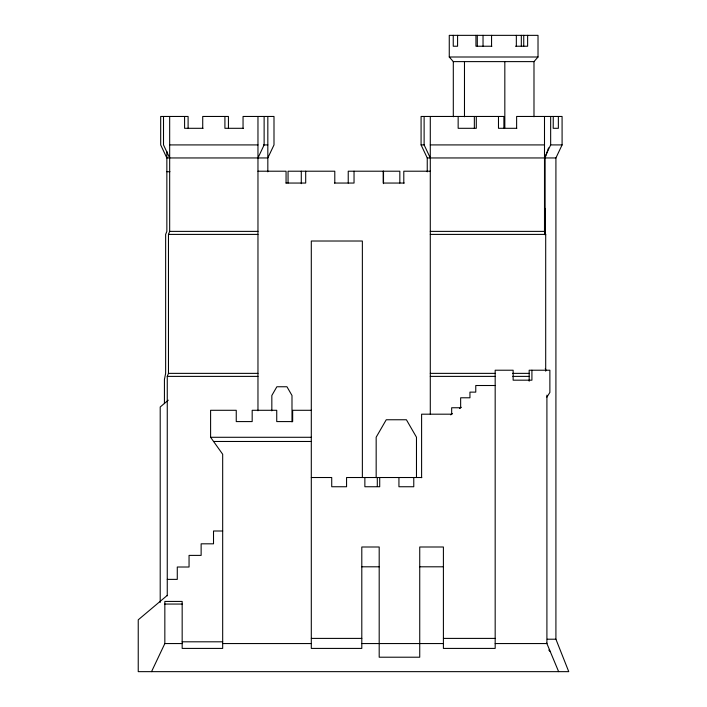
<?xml version="1.0" encoding="UTF-8"?>
<svg xmlns="http://www.w3.org/2000/svg" width="707" height="707" viewBox="0 0 707 707"><rect width="100%" height="100%" fill="white"/><g stroke="black" fill="none" stroke-linecap="round" stroke-linejoin="round"><path stroke-width="1.06" d="M545.097 233.858L545.097 157.953L548.517 147.922M167.259 595.807L167.259 376.389L168.469 373.367L168.469 234.406L169.671 231.383L169.671 116.461M257.967 157.953L264.126 144.917L264.126 116.461M151.537 671.65L164.837 643.556L164.837 601.427L182.167 601.427L182.167 648.416L222.678 648.416L222.678 454.256L210.598 437.288L210.598 410.29L236.253 410.29L236.253 421.584L252.178 421.584L252.178 410.29L276.737 410.29L276.737 421.584L292.663 421.584L292.663 410.29L311.301 410.29M167.259 595.391L138.236 619.827L138.236 671.65L568.755 671.65L555.914 639.208L555.914 157.953L562.092 144.917L562.083 116.461L516.623 116.461L516.623 128.303M546.909 397.122L549.878 392.429L549.878 370.221L529.172 370.221L529.172 381.197M533.988 116.761L533.988 61.615L538.018 57.002L538.018 35.35L449.263 35.35L449.263 57.002L453.302 61.615L453.302 116.761M168.266 400.18L160.206 406.993L160.206 602.426M450.713 414.876L452.48 413.604M459.532 408.549L461.291 407.285M491.878 46.229L475.944 46.229L475.944 35.35M515.527 46.229L527.625 46.229L527.625 35.35M449.263 57.002L538.018 57.002M453.302 61.615L533.988 61.615M203.05 128.303L184.589 128.303L184.589 116.461M243.367 128.303L224.914 128.303L224.914 116.461M516.79 128.303L498.479 128.303L498.479 116.461M169.671 144.917L257.967 144.917M263.437 144.917L267.829 144.917M503.888 128.303L503.888 116.461L421.08 116.461L421.08 144.917L424.341 144.917M430.289 144.917L544.496 144.917M550.594 144.917L562.092 144.917M421.08 144.917L427.249 157.953L544.496 157.953L550.656 144.917L550.656 116.461M545.097 157.953L555.923 157.953M257.967 171.209L286.061 171.209L286.061 183.051M430.289 171.209L403.794 171.209L403.794 183.051M166.852 171.713L169.936 171.713M285.99 183.051L305.698 183.051L305.698 171.209M334.455 183.051L354.039 183.051L354.039 171.209M404.245 183.051L383.194 183.051L383.194 171.209M169.671 231.383L257.967 231.383M430.289 231.383L544.496 231.383L545.698 234.406L545.698 371.166M168.469 234.406L257.967 234.406M430.289 234.406L545.698 234.406M168.469 373.367L257.967 373.367M430.289 373.367L495.139 373.367M512.725 373.367L529.216 373.367M167.259 376.389L257.967 376.389M430.289 376.389L495.2 376.389M512.805 376.389L529.304 376.389M495.174 385.509L475.767 385.509L475.767 392.129L469.943 392.129L469.943 397.785L460.646 397.785L460.646 407.753L451.667 407.753L451.667 414.187L421.602 414.187L421.602 477.693M210.598 437.288L311.301 437.288M213.585 441.477L311.301 441.477M311.301 477.517L331.724 477.517L331.724 486.743L346.563 486.743L346.563 477.517L421.787 477.517M222.678 531.001L213.514 531.001L213.514 543.816L201.133 543.816L201.133 555.393L189.052 555.393L189.052 567.014L177.28 567.014L177.28 579.378L167.259 579.378M361.798 566.802L379.191 566.802M419.737 566.802L443.404 566.802M164.837 604.052L182.167 604.052M311.301 638.403L361.798 638.403M443.404 638.403L495.174 638.403M547.262 639.208L555.923 639.208M182.167 641.806L222.678 641.806M164.837 643.556L182.167 643.556M222.678 643.556L311.301 643.556M361.798 643.556L443.404 643.556M495.174 643.556L546.909 643.556L546.909 395.16M548.765 650.051L550.249 651.562M430.289 157.953L424.12 144.917L424.12 116.461M169.671 157.953L163.511 144.917L163.511 116.461M546.705 643.07L558.636 671.65M545.291 368.515L545.937 370.459M558.362 116.461L558.362 128.303L553.201 128.303L553.272 116.461M544.964 208.379L544.964 234.724M544.496 116.461L544.496 231.383M531.92 370.221L531.92 380.18L513.132 380.18L513.132 370.221L495.174 370.221L495.174 648.416L443.404 648.416L443.404 546.997L419.737 546.997L419.737 657.21L379.191 657.21L379.191 546.997L361.798 546.997L361.798 648.416L311.301 648.416L311.301 241.016L362.364 241.016L362.364 477.517M523.737 35.35L523.737 46.229M521.324 35.35L521.324 46.176M516.34 35.35L516.34 46.229M504.825 61.615L504.825 127.79M491.559 35.35L491.559 46.229M483.031 35.35L483.031 46.176M477.305 35.35L477.305 46.229M476.297 116.461L476.297 128.303L458.154 128.303L458.154 116.461M474.353 116.461L474.353 128.497M464.481 61.615L464.481 116.761M457.579 35.35L457.579 46.229L453.249 46.229L453.249 35.35M430.289 116.461L430.289 414.187M427.249 157.953L427.249 171.836M416.476 477.517L416.476 437.209L406.401 419.755L386.252 419.755L376.168 437.209L376.168 477.517M413.772 477.517L413.772 486.743L398.934 486.743L398.934 477.517M399.835 183.051L399.835 171.209L348.233 171.209L348.233 183.051M383.512 171.209L383.512 183.652M379.712 477.517L379.712 486.743L364.865 486.743L364.865 477.517M377.299 477.517L377.299 486.301M334.791 183.051L334.791 171.209L288.058 171.209L288.058 183.051M301.288 171.209L301.288 183.652M291.991 421.867L291.991 395.487L286.954 386.756L276.87 386.756L271.833 395.487L271.833 410.873M267.829 116.461L267.829 171.836M257.967 116.461L257.967 410.785M243.049 128.303L243.049 116.461L273.998 116.461L273.998 144.917L267.829 157.953L166.852 157.953L160.683 144.917L160.683 116.461L188.106 116.461L188.106 128.303M228.432 128.303L228.432 116.461L202.723 116.461L202.723 128.303M166.852 151.439L166.852 231.383L165.641 234.406L165.641 373.367L164.431 379.412L164.431 403.635"/></g></svg>
